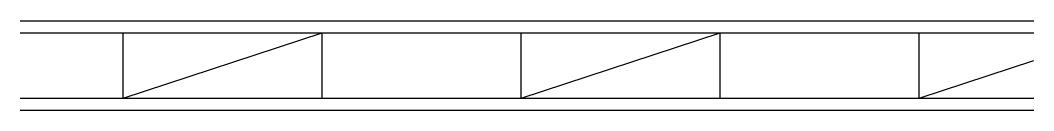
# Model space of a CAD drawing. Header units: millimetres. Extents: x -3356 to 3433, y -200 to 400.
import ezdxf

# ---------------------------------------------------------------- set-up
doc = ezdxf.new("R2010")
doc.units = ezdxf.units.MM

msp = doc.modelspace()

# ---------------------------------------------------------------- linework, layer by layer
for p, q in [((-3356.5, 400), (3433.1, 400)), ((-3356.5, 320), (3433.1, 320)), ((-2666.7, -120), (-2666.7, 320)), ((-2666.7, -120), (-1333.3, 320)), ((-1333.3, -120), (-1333.3, 320)), ((0, -120), (0, 320)), ((0, -120), (1333.3, 320)), ((1333.3, -120), (1333.3, 320)), ((2666.7, -120), (2666.7, 320)), ((2666.7, -120), (3433.1, 132.9)), ((-3356.5, -120), (3433.1, -120)), ((-3356.5, -200), (3433.1, -200))]:
    msp.add_line(p, q)

doc.saveas('drawing.dxf')
